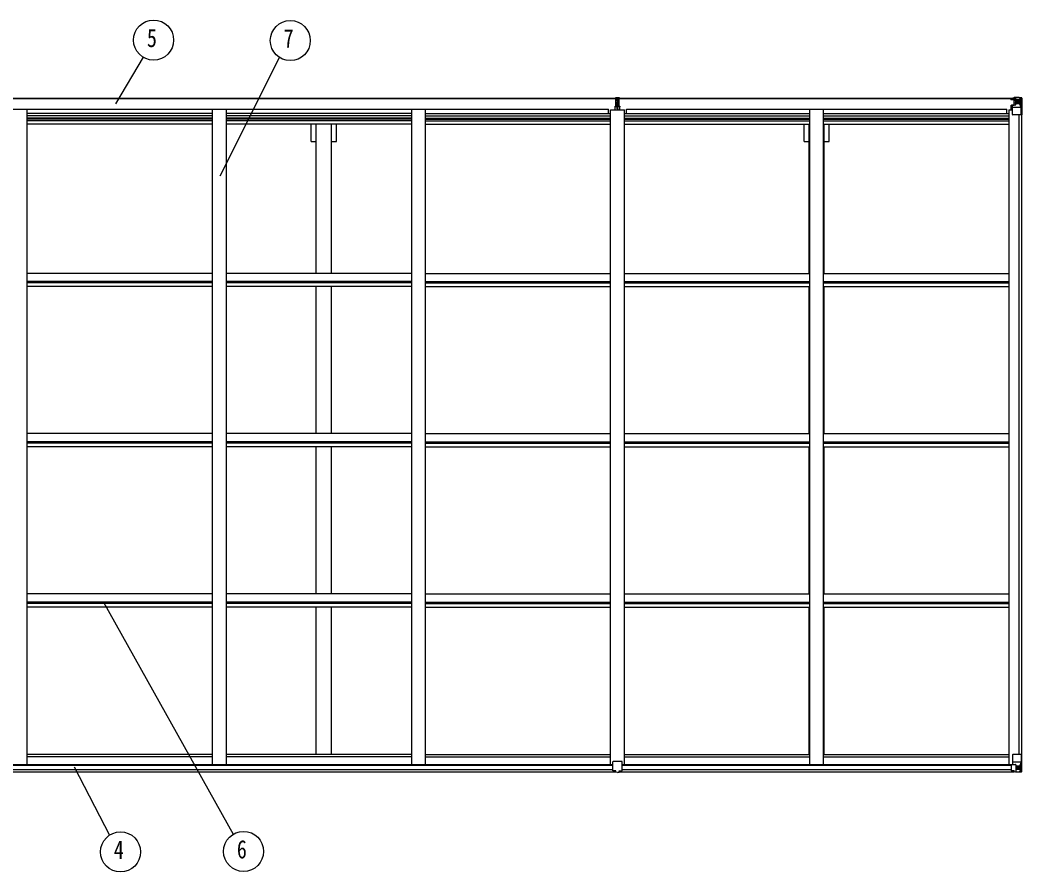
# Model space of a CAD drawing. Units: millimetres, scale not verified. Extents: x -10512 to 10512, y -7425 to 7425.
# Drawn here: x -2261 to 1341, y -921 to 2142 of the extents above; entities that cross this region are included whole.
import ezdxf
from ezdxf.enums import TextEntityAlignment as Align

# ---------------------------------------------------------------- set-up
doc = ezdxf.new("R2010")
doc.units = ezdxf.units.MM
doc.header["$LTSCALE"] = 40
for name, color, linetype in [('0-4_YKK_13', 4, 'Continuous'), ('0-5_YKK_A1', 4, 'Continuous'), ('0-6_YKK_D', 6, 'Continuous')]:
    doc.layers.add(name, color=color, linetype=linetype)
doc.styles.add('ＭＳ ゴシック', font='')
doc.styles.get('ＭＳ ゴシック').set_extended_font_data('MS Gothic')

msp = doc.modelspace()

# ---------------------------------------------------------------- linework, layer by layer
at = {"layer": '0-4_YKK_13'}
for p, q in [((-119.01, 1862.95), (-114.16, 1863.25)), ((-119.01, 1859.95), (-119.01, 1862.95)), ((-114.01, 1860.25), (-119.01, 1859.95)), ((-119.01, 1858.45), (-119.01, 1859.95)), ((-118.01, 1857.45), (-114.01, 1857.45)), ((-118.01, 1855.62), (-118.01, 1857.45)), ((-118.01, 1855.62), (-114.01, 1855.55)), ((-118.01, 1852.02), (-118.01, 1855.62)), ((-118.01, 1852.02), (-114.01, 1851.95)), ((-118.01, 1843.78), (-118.01, 1852.02)), ((-118.01, 1843.78), (-114.01, 1843.75)), ((-118.01, 1831.91), (-118.01, 1843.78)), ((-114.16, 1863.25), (-112.51, 1863.35)), ((-112.51, 1860.34), (-114.01, 1860.25)), ((-114.01, 1857.45), (-114.01, 1860.25)), ((-114.01, 1857.45), (-114.01, 1846.73)), ((-114.01, 1846.73), (-111.01, 1846.73)), ((-114.01, 1839.66), (-114.01, 1846.73)), ((-114.01, 1839.66), (-111.01, 1839.66)), ((-114.01, 1830.02), (-114.01, 1839.66)), ((-112.51, 1863.35), (-112.51, 1860.34)), ((-106.01, 1859.94), (-112.51, 1860.34)), ((-111.01, 1857.45), (-107.01, 1857.45)), ((-111.01, 1857.45), (-111.01, 1846.73)), ((-111.01, 1855.55), (-107.01, 1855.55)), ((-111.01, 1839.66), (-111.01, 1846.73)), ((-111.01, 1830.02), (-111.01, 1839.66)), ((-107.01, 1855.55), (-107.01, 1857.45)), ((-107.01, 1831.91), (-107.01, 1843.75)), ((-106.01, 1858.45), (-106.01, 1859.94)), ((1301.49, 1858.18), (1301.49, 1859.1)), ((1302.49, 1858.18), (1301.49, 1858.18)), ((1301.49, 1858.18), (1301.49, 1856.61)), ((1301.49, 1856.49), (1301.49, 1856.61)), ((1302.49, 1859.1), (1302.49, 1858.18)), ((1307.49, 1858.18), (1302.49, 1858.18)), ((1307.69, 1861.68), (1306, 1861.24)), ((1307.49, 1856.57), (1307.49, 1858.18)), ((1307.49, 1856.57), (1317.49, 1856.48)), ((1307.69, 1861.68), (1307.99, 1861.68)), ((1307.99, 1861.68), (1307.99, 1861.24)), ((1318.67, 1837.12), (1308.32, 1835.47)), ((1309.49, 1858.44), (1317.49, 1858.44)), ((1309.49, 1858.41), (1317.49, 1858.41)), ((1312.99, 1863.87), (1319.49, 1863.48)), ((1312.99, 1862.99), (1312.99, 1863.87)), ((1319.49, 1862.59), (1312.99, 1862.99)), ((1312.99, 1862.47), (1312.99, 1862.99)), ((1312.99, 1862.47), (1312.99, 1862.06)), ((1312.99, 1862.06), (1317.99, 1861.98)), ((1312.99, 1862.06), (1312.99, 1861.24)), ((1313.99, 1836.37), (1313.99, 1856.34)), ((1317.89, 1856.11), (1313.99, 1856.11)), ((1313.99, 1852.48), (1317.99, 1852.48)), ((1313.99, 1844.27), (1317.99, 1844.27)), ((1317.49, 1858.44), (1317.49, 1856.48)), ((1317.49, 1857.41), (1317.99, 1857.41)), ((1317.5, 1856.48), (1317.49, 1856.48)), ((1317.5, 1856.32), (1317.5, 1856.48)), ((1317.99, 1857.77), (1319.49, 1857.77)), ((1317.99, 1854.23), (1319.49, 1854.23)), ((1317.99, 1840.68), (1319.49, 1840.68)), ((1318.67, 1836.49), (1318.67, 1837.12)), ((1319.49, 1837.38), (1319.49, 1863.48)), ((1319.49, 1863.36), (1331.49, 1862.58)), ((1320.49, 1854.23), (1319.49, 1854.23)), ((1331.49, 1854.23), (1319.49, 1854.23)), ((1331.49, 1840.68), (1319.49, 1840.68)), ((1326.01, 1847.04), (1326.01, 1846.08)), ((1333.83, 1854.18), (1331.49, 1854.24)), ((1331.49, 1840.68), (1333.83, 1840.71)), ((1331.49, 1840.68), (1331.49, 1840.68)), ((1331.59, 1862.57), (1339.51, 1862.1)), ((1333.83, 1840.71), (1333.83, 1854.18)), ((1338.11, 1827.36), (1333.96, 1839.44)), ((1334.68, 1857.69), (1337.42, 1861.35)), ((1338.65, 1861.13), (1338.65, 1861.06)), ((1338.65, 1800.48), (1338.65, 1861.06)), ((1340.56, 1862.19), (1340.56, 1862.19)), ((1340.56, 1862.14), (1340.56, 1862.18)), ((1341.49, 1861.19), (1341.49, 1861.15)), ((-121.01, 1831.89), (-114.01, 1831.95)), ((-121.01, 1830.51), (-114.01, 1830.45)), ((-121.01, 1819.12), (-121.01, 1830.01)), ((-114.01, 1830.02), (-111.01, 1830.02)), ((-114.01, 1822.95), (-114.01, 1830.02)), ((-114.01, 1822.95), (-111.01, 1822.95)), ((-114.01, 1822.95), (-114.01, 1819.12)), ((-104.01, 1831.39), (-111.01, 1831.45)), ((-111.01, 1822.95), (-111.01, 1830.02)), ((-111.01, 1822.95), (-111.01, 1819.12)), ((-104.01, 1830.51), (-104.01, 1831.39)), ((-104.01, 1819.12), (-104.01, 1830.01)), ((1302.99, 1835.35), (1303.99, 1835.35)), ((1302.99, 1819.13), (1302.99, 1835.35)), ((1303.99, 1833.62), (1302.99, 1833.63)), ((1302.99, 1823.48), (1307.49, 1823.48)), ((1308.04, 1835.39), (1303.99, 1835.35)), ((1307.49, 1801.48), (1307.49, 1834.57)), ((1331.49, 1827.14), (1307.49, 1827.14)), ((1308.32, 1834.83), (1318.67, 1836.49)), ((1308.32, 1835.47), (1308.32, 1834.83)), ((1338.11, 1827.36), (1331.49, 1827.14)), ((1338.65, 1800.48), (1308.49, 1800.48)), ((1307.49, -499.83), (1307.49, -532.93)), ((1341.49, -498.83), (1308.49, -498.83)), ((1338.65, -498.83), (1338.65, -559.41)), ((1341.49, -559.54), (1341.49, -498.83)), ((-129.01, -556.76), (-129.01, -524.44)), ((-97.01, -523.44), (-128.01, -523.44)), ((-96.01, -556.76), (-96.01, -524.44)), ((1302.99, -535.99), (1302.99, -556.14)), ((1312.99, -535.04), (1303.99, -535.08)), ((1331.49, -525.5), (1307.49, -525.5)), ((1308.32, -533.19), (1318.67, -534.84)), ((1308.32, -533.82), (1308.32, -533.19)), ((1315.97, -535.04), (1308.32, -533.82)), ((1319.49, -535.04), (1312.99, -535.04)), ((1318.67, -534.84), (1318.67, -535.04)), ((1319.49, -535.04), (1319.49, -561.83)), ((1319.49, -539.03), (1331.49, -539.03)), ((1338.11, -525.71), (1331.49, -525.5)), ((1331.49, -539.03), (1331.49, -539.03)), ((1331.49, -539.03), (1333.83, -539.06)), ((1333.83, -539.06), (1333.83, -552.53)), ((1338.11, -525.71), (1333.96, -537.8)), ((-129.01, -556.76), (-129, -556.8)), ((-119.01, -557.53), (-128.01, -557.47)), ((-106.01, -557.53), (-97.01, -557.47)), ((-96.01, -556.76), (-96.01, -556.8)), ((1303.99, -556.85), (1312.99, -556.91)), ((1312.99, -562.23), (1312.99, -556.28)), ((1331.49, -552.59), (1319.49, -552.59)), ((1319.49, -561.72), (1331.49, -560.93)), ((1326.97, -545.39), (1326.97, -544.43)), ((1333.83, -552.53), (1331.49, -552.59)), ((1331.59, -560.93), (1339.51, -560.45)), ((1334.68, -556.04), (1337.42, -559.71)), ((1338.65, -559.48), (1338.65, -559.41)), ((1340.56, -560.5), (1340.56, -560.54))]:
    msp.add_line(p, q, dxfattribs=at)
for points in [[(-112.51, 1863.35), (-106.01, 1862.95), (-106.01, 1859.94)], [(-111.01, 1851.95), (-107.01, 1851.95), (-107.01, 1855.55)], [(-111.01, 1843.75), (-107.01, 1843.75), (-107.01, 1851.95)], [(1307.49, 1856.57), (1307.49, 1856.56), (1301.49, 1856.61)], [(1302.49, 1856.45), (1317.49, 1856.32), (1317.5, 1856.32)], [(1317.49, 1857.41), (1309.49, 1857.41), (1309.49, 1859.1)], [(1312.99, 1862.47), (1317.99, 1862.47), (1317.99, 1837.01)], [(1340.56, 1862.19), (1331.49, 1862.74), (1319.49, 1863.48)], [(1325.05, 1848.96), (1324.09, 1848.96), (1324.09, 1848), (1325.05, 1848)], [(1326.97, 1849.92), (1326.97, 1850.88), (1326.01, 1850.88), (1326.01, 1849.92)], [(1326.01, 1846.08), (1326.97, 1846.08), (1326.97, 1847.04)], [(1327.93, 1848), (1328.89, 1848), (1328.89, 1848.96), (1327.93, 1848.96)], [(1341.49, 1861.15), (1341.49, 1800.48), (1338.65, 1800.48)], [(-114.01, 1831.45), (-121.01, 1831.39), (-121.01, 1831.89)], [(-114.01, 1829.95), (-121.01, 1830.01), (-121.01, 1830.51), (-121.01, 1831.39)], [(-111.01, 1831.95), (-104.01, 1831.89), (-104.01, 1831.39)], [(-111.01, 1830.45), (-104.01, 1830.51), (-104.01, 1830.01), (-111.01, 1829.95)], [(1303.99, 1835.35), (1303.99, 1833.62), (1307.49, 1833.6)], [(-112.51, -562.96), (-119.01, -562.56), (-119.01, -557.53)], [(-112.51, -562.96), (-106.01, -562.56), (-106.01, -557.53)], [(1302.99, -556.14), (1303.01, -556.25), (1312.99, -556.28)], [(1340.56, -560.54), (1331.49, -561.1), (1312.99, -562.23)], [(1325.05, -546.35), (1324.09, -546.35), (1324.09, -547.31), (1325.05, -547.31)], [(1326.97, -544.43), (1326.01, -544.43), (1326.01, -545.39)], [(1326.01, -548.27), (1326.01, -549.23), (1326.97, -549.23), (1326.97, -548.27)], [(1327.93, -547.31), (1328.89, -547.31), (1328.89, -546.35), (1327.93, -546.35)]]:
    msp.add_lwpolyline(points, dxfattribs=at)
for centre in [(1326.49, 1848.48), (1326.49, -546.83)]:
    msp.add_circle(centre, 5.3, dxfattribs=at)
for centre, radius, start, end in [((-118.01, 1858.45), 1, 180, 270), ((-107.01, 1858.45), 1, 270, 0), ((1302.36, 1864.14), 7.69, 263.56574, 271.03001), ((1317.49, 1858.94), 0.5, 270.00309, 0.00198), ((1317.49, 1858.91), 0.5, 269.99891, 359.99891), ((1317.49, 1855.98), 0.5, 359.95536, 89.47105), ((1317.48, 1855.8), 0.513, 358.95293, 88.11972), ((1318.56, 1838.05), 0.937, 276.73234, 357.67791), ((1318.56, 1837.42), 0.937, 276.73234, 357.67791), ((1325.05, 1849.92), 0.96, 270, 0), ((1325.05, 1847.04), 0.96, 0, 90), ((1327.93, 1849.92), 0.96, 180, 270), ((1327.93, 1847.04), 0.96, 90, 180), ((1339.34, 1874.8), 12.7, 264.89689, 270.75534), ((1337.37, 1861.18), 1.28, 357.54105, 48.82169), ((1340.49, 1861.19), 1, 359.99921, 86.49983), ((1340.5, 1861.19), 0.999, 0.04917, 86.5576), ((1340.5, 1861.15), 0.999, 0.04917, 86.5576), ((1308.43, 1834.54), 0.937, 96.73234, 177.67791), ((1308.43, 1833.9), 0.937, 96.73234, 177.67791), ((1308.49, 1801.48), 1, 180, 270), ((1308.49, -499.83), 1, 90, 180), ((-128.01, -524.44), 1, 90, 180), ((-97.01, -524.44), 1, 0, 90), ((1308.43, -532.26), 0.937, 182.32209, 263.26766), ((1308.43, -532.89), 0.937, 182.32209, 263.26766), ((1318.56, -535.77), 0.937, 50.93398, 83.26766), ((1325.05, -545.39), 0.96, 270, 0), ((1325.05, -548.27), 0.96, 0, 90), ((1327.93, -545.39), 0.96, 180, 270), ((1327.93, -548.27), 0.96, 90, 180), ((1337.37, -559.54), 1.28, 311.17831, 2.45895), ((1339.34, -573.15), 12.7, 89.24466, 95.10311), ((1340.49, -559.54), 1, 273.50017, 0.00079), ((1340.5, -559.5), 0.999, 273.4424, 359.95083), ((1340.5, -559.54), 0.999, 273.4424, 359.95083)]:
    msp.add_arc(centre, radius, start, end, dxfattribs=at)
for centre, major_axis, ratio, start_param, end_param in [((-113.98, 1860.25), (0.18, -2.99), 0.008711, 3.1415927, 4.7113235), ((-285.88, 1849.74), (171.87, 10.52), 0.017422, 6.2821194, 6.2831848), ((1413.24, 1854.23), (-81.75, 0), 0.061163, 6.2824128, 6.2831853), ((1336.7, 1854.1), (-0.03, 5), 0.573921, 0.7672717, 1.551125), ((1335.23, 1840.73), (0, 3), 0.468246, 1.5772882, 2.0127935), ((1338.36, 1859.17), (0.02, 3), 0.466854, 0.125683, 0.7596956), ((1338.56, 1862.27), (-2, 0.12), 0.060933, 2.0712557, 3.1453404), ((1139.56, 1874.5), (-201, 12.36), 0.060933, 3.1453404, 3.145839), ((1337.38, 1829.71), (-0.85, 2.32), 0.403757, 3.0087805, 3.9744392), ((1303.99, -535.98), (-1, -0.021), 0.906239, 4.6936843, 6.2644806), ((1335.23, -539.08), (0, -3), 0.468246, 4.2703918, 4.7058971), ((1337.38, -528.06), (-0.85, -2.32), 0.403757, 2.3087461, 3.2744049), ((-128.01, -556.77), (1, -0.012), 0.707053, 3.2044821, 4.7211143), ((-97.01, -556.77), (-1, -0.012), 0.707053, 1.562071, 3.0787032), ((1303.99, -556.15), (-1, 0.012), 0.707053, 0.1587743, 1.5795216), ((1413.24, -552.59), (-81.75, 0), 0.061163, 0, 0.0007725), ((1336.7, -552.45), (-0.03, -5), 0.573921, 4.7320603, 5.5159136), ((1338.36, -557.52), (0.02, -3), 0.466854, 5.5234897, 6.1575023), ((1338.56, -560.62), (-2, -0.12), 0.060933, 3.1378449, 4.2119296), ((1139.56, -572.85), (-201, -12.36), 0.060933, 3.1373463, 3.1378449)]:
    msp.add_ellipse(centre, major_axis=major_axis, ratio=ratio, start_param=start_param, end_param=end_param, dxfattribs=at)
at = {"layer": '0-5_YKK_A1'}
for p, q in [((-5123.01, 1861.24), (-119.01, 1861.24)), ((-5123.01, 1859.1), (-119.01, 1859.1)), ((-106.01, 1861.24), (1317.99, 1861.24)), ((-106.01, 1859.1), (1317.99, 1859.1)), ((-5092.01, 1820.96), (-145.01, 1820.96)), ((-2235.51, 1820.94), (-2235.51, -534.85)), ((-1569.51, 1805.44), (-2235.51, 1805.44)), ((-1569.51, 1820.94), (-1569.51, -534.85)), ((-1519.51, 1820.94), (-1519.51, -534.85)), ((-853.51, 1805.44), (-1519.51, 1805.44)), ((-853.51, 1820.94), (-853.51, -534.85)), ((-803.51, 1820.94), (-803.51, -534.85)), ((-803.51, 1805.44), (-137.51, 1805.44)), ((-145.01, 1805.44), (-145.01, 1820.96)), ((-137.51, -534.85), (-137.51, 1819.12)), ((-137.51, 1819.12), (-87.51, 1819.12)), ((-87.51, -534.85), (-87.51, 1819.12)), ((-87.51, 1805.44), (578.49, 1805.44)), ((-80.01, 1820.96), (1286.99, 1820.96)), ((-80.01, 1805.44), (-80.01, 1820.96)), ((578.49, -534.85), (578.49, 1820.96)), ((628.49, -534.85), (628.49, 1820.96)), ((628.49, 1805.44), (1294.49, 1805.44)), ((1286.99, 1805.44), (1286.99, 1820.96)), ((1294.49, 1819.13), (1294.49, -534.85)), ((1294.49, 1819.13), (1307.49, 1819.13)), ((-1569.51, 1797.05), (-2235.51, 1797.05)), ((-1569.51, 1788.85), (-2235.51, 1788.85)), ((-1569.51, 1784.92), (-2235.51, 1784.92)), ((-1569.51, 1779.84), (-2235.51, 1779.84)), ((-1569.51, 1766.84), (-2235.51, 1766.84)), ((-853.51, 1797.05), (-1519.51, 1797.05)), ((-853.51, 1788.85), (-1519.51, 1788.85)), ((-853.51, 1784.92), (-1519.51, 1784.92)), ((-853.51, 1779.84), (-1519.51, 1779.84)), ((-853.51, 1766.84), (-1519.51, 1766.84)), ((-1213.71, 1705.24), (-1213.71, 1766.84)), ((-1196.01, 1231.1), (-1196.01, 1766.84)), ((-1141.01, 1231.1), (-1141.01, 1766.84)), ((-1123.31, 1705.24), (-1123.31, 1766.84)), ((-803.51, 1797.05), (-137.51, 1797.05)), ((-803.51, 1788.85), (-137.51, 1788.85)), ((-803.51, 1784.92), (-137.51, 1784.92)), ((-803.51, 1779.84), (-137.51, 1779.84)), ((-803.51, 1766.84), (-137.51, 1766.84)), ((-87.51, 1797.05), (578.49, 1797.05)), ((-87.51, 1788.85), (578.49, 1788.85)), ((-87.51, 1784.92), (578.49, 1784.92)), ((-87.51, 1779.84), (578.49, 1779.84)), ((-87.51, 1766.84), (578.49, 1766.84)), ((558.29, 1705.24), (558.29, 1766.84)), ((575.99, 1231.1), (575.99, 1766.84)), ((628.49, 1797.05), (1294.49, 1797.05)), ((628.49, 1788.85), (1294.49, 1788.85)), ((628.49, 1784.92), (1294.49, 1784.92)), ((628.49, 1779.84), (1294.49, 1779.84)), ((628.49, 1766.84), (1294.49, 1766.84)), ((630.99, 1231.1), (630.99, 1766.84)), ((648.69, 1705.24), (648.69, 1766.84)), ((1329.79, 1800.48), (1329.79, -498.83)), ((1339.49, 1800.48), (1339.49, -498.83)), ((-1213.71, 1705.24), (-1196.01, 1705.24)), ((-1141.01, 1705.24), (-1123.31, 1705.24)), ((558.29, 1705.24), (575.99, 1705.24)), ((630.99, 1705.24), (648.69, 1705.24)), ((-1569.51, 1231.1), (-2235.51, 1231.1)), ((-853.54, 1231.1), (-1519.51, 1231.1)), ((-803.51, 1231.1), (-137.51, 1231.1)), ((-87.51, 1231.1), (578.49, 1231.1)), ((628.49, 1231.1), (1294.46, 1231.1)), ((-1569.51, 1201.36), (-2235.51, 1201.36)), ((-1569.51, 1196.82), (-2235.51, 1196.82)), ((-853.54, 1201.36), (-1519.51, 1201.36)), ((-853.54, 1196.82), (-1519.51, 1196.82)), ((-803.51, 1201.36), (-137.51, 1201.36)), ((-803.51, 1196.82), (-137.51, 1196.82)), ((-87.51, 1201.36), (578.49, 1201.36)), ((-87.51, 1196.82), (578.49, 1196.82)), ((628.49, 1201.36), (1294.46, 1201.36)), ((628.49, 1196.82), (1294.46, 1196.82)), ((-1569.51, 1183.8), (-2235.51, 1183.8)), ((-853.54, 1183.8), (-1519.51, 1183.8)), ((-1196.01, 654.9), (-1196.01, 1183.8)), ((-1141.01, 654.9), (-1141.01, 1183.8)), ((-803.51, 1183.8), (-137.51, 1183.8)), ((-87.51, 1183.8), (578.49, 1183.8)), ((575.99, 654.9), (575.99, 1183.8)), ((628.49, 1183.8), (1294.46, 1183.8)), ((630.99, 654.9), (630.99, 1183.8)), ((-1569.51, 655.02), (-2235.51, 655.02)), ((-853.54, 655.02), (-1519.51, 655.02)), ((-803.51, 655.02), (-137.51, 655.02)), ((-87.51, 655.02), (578.49, 655.02)), ((628.49, 655.02), (1294.46, 655.02)), ((-1569.51, 625.29), (-2235.51, 625.29)), ((-1569.51, 620.74), (-2235.51, 620.74)), ((-853.54, 625.29), (-1519.51, 625.29)), ((-853.54, 620.74), (-1519.51, 620.74)), ((-803.51, 625.29), (-137.51, 625.29)), ((-803.51, 620.74), (-137.51, 620.74)), ((-87.51, 625.29), (578.49, 625.29)), ((-87.51, 620.74), (578.49, 620.74)), ((628.49, 625.29), (1294.46, 625.29)), ((628.49, 620.74), (1294.46, 620.74)), ((-1569.51, 607.73), (-2235.51, 607.73)), ((-853.54, 607.73), (-1519.51, 607.73)), ((-1196.01, 78.82), (-1196.01, 606.53)), ((-1141.01, 78.82), (-1141.01, 606.53)), ((-803.51, 607.73), (-137.51, 607.73)), ((-87.51, 607.73), (578.49, 607.73)), ((575.99, 78.82), (575.99, 606.53)), ((628.49, 607.73), (1294.46, 607.73)), ((630.99, 78.82), (630.99, 606.53)), ((-1569.51, 78.95), (-2235.51, 78.95)), ((-853.54, 78.95), (-1519.51, 78.95)), ((-803.51, 78.95), (-137.51, 78.95)), ((-87.51, 78.95), (578.49, 78.95)), ((628.49, 78.95), (1294.46, 78.95)), ((-1569.51, 49.21), (-2235.51, 49.21)), ((-1569.51, 44.66), (-2235.51, 44.66)), ((-853.54, 49.21), (-1519.51, 49.21)), ((-853.54, 44.66), (-1519.51, 44.66)), ((-803.51, 49.21), (-137.51, 49.21)), ((-803.51, 44.66), (-137.51, 44.66)), ((-87.51, 49.21), (578.49, 49.21)), ((-87.51, 44.66), (578.49, 44.66)), ((628.49, 49.21), (1294.46, 49.21)), ((628.49, 44.66), (1294.46, 44.66)), ((-1569.51, 31.65), (-2235.51, 31.65)), ((-853.54, 31.65), (-1519.51, 31.65)), ((-1196.01, -498.68), (-1196.01, 30.46)), ((-1141.01, -498.68), (-1141.01, 30.46)), ((-803.51, 31.65), (-137.51, 31.65)), ((-87.51, 31.65), (578.49, 31.65)), ((575.99, -498.68), (575.99, 30.46)), ((628.49, 31.65), (1294.46, 31.65)), ((630.99, -498.68), (630.99, 30.46)), ((-1569.51, -498.68), (-2235.51, -498.68)), ((-853.51, -498.68), (-1519.51, -498.68)), ((-803.51, -498.68), (-137.51, -498.68)), ((-87.51, -498.68), (578.49, -498.68)), ((628.49, -498.68), (1294.49, -498.68)), ((-5119.77, -534.85), (-129.01, -534.85)), ((-5108.01, -537.11), (-129.01, -537.11)), ((-1569.51, -507.03), (-2235.51, -507.03)), ((-853.51, -507.03), (-1519.51, -507.03)), ((-803.51, -507.03), (-137.51, -507.03)), ((-96.01, -534.85), (1314.76, -534.85)), ((-96.01, -537.11), (1302.99, -537.11)), ((-87.51, -507.03), (578.49, -507.03)), ((628.49, -507.03), (1294.49, -507.03)), ((-5118.01, -560.63), (-119.01, -560.63)), ((-5108.01, -552.73), (-129.01, -552.73)), ((-106.01, -560.63), (1312.99, -560.63)), ((-96.01, -552.73), (1302.99, -552.73))]:
    msp.add_line(p, q, dxfattribs=at)
at = {"layer": '0-6_YKK_D'}
for p, q in [((-1915.59, 1839.95), (-1816.88, 2007.57)), ((-1541.13, 1581.84), (-1328.18, 2007.5)), ((-1960.51, 49.21), (-1494.53, -785.43)), ((-2065.55, -542.82), (-1938.38, -788.21))]:
    msp.add_line(p, q, dxfattribs=at)
for centre in [(-1780.35, 2069.62), (-1288.9, 2067.84), (-1899.31, -848.69), (-1456.98, -846.86)]:
    msp.add_circle(centre, 72, dxfattribs=at)

# ---------------------------------------------------------------- texts
at = {"layer": '0-6_YKK_D', "style": 'ＭＳ ゴシック', "width": 0.8}
for s, p in [('5', (-1804.35, 2024.62)), ('7', (-1312.9, 2022.84)), ('4', (-1923.31, -893.69)), ('6', (-1480.98, -891.86))]:
    msp.add_text(s, height=65.98, dxfattribs=at).set_placement(p, align=Align.BOTTOM_LEFT)

doc.saveas('drawing.dxf')
